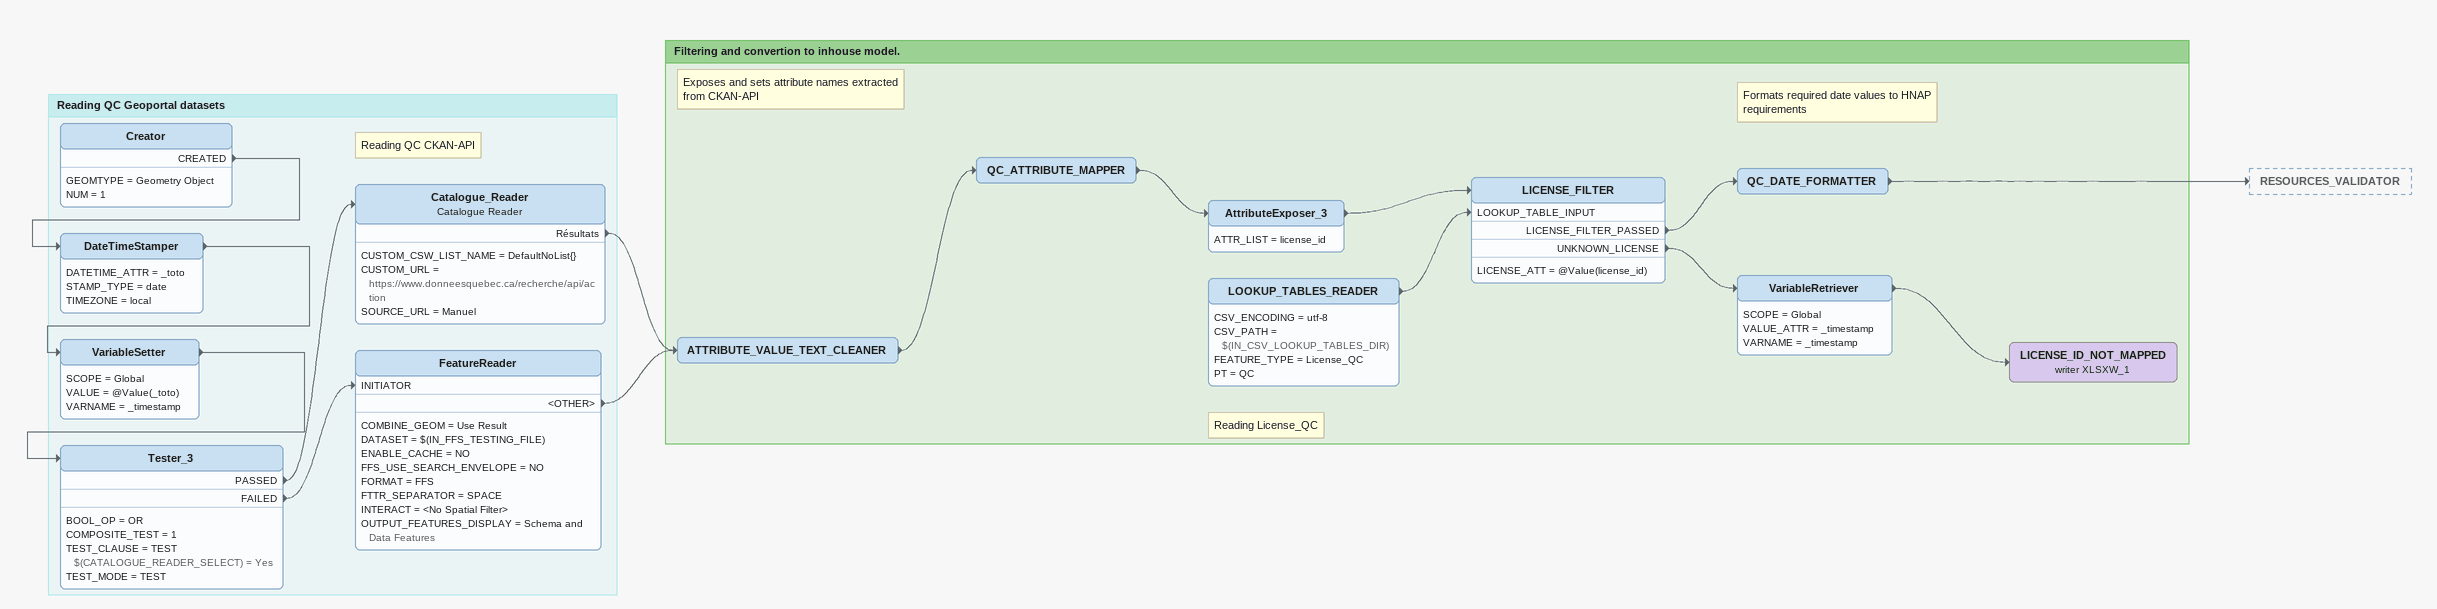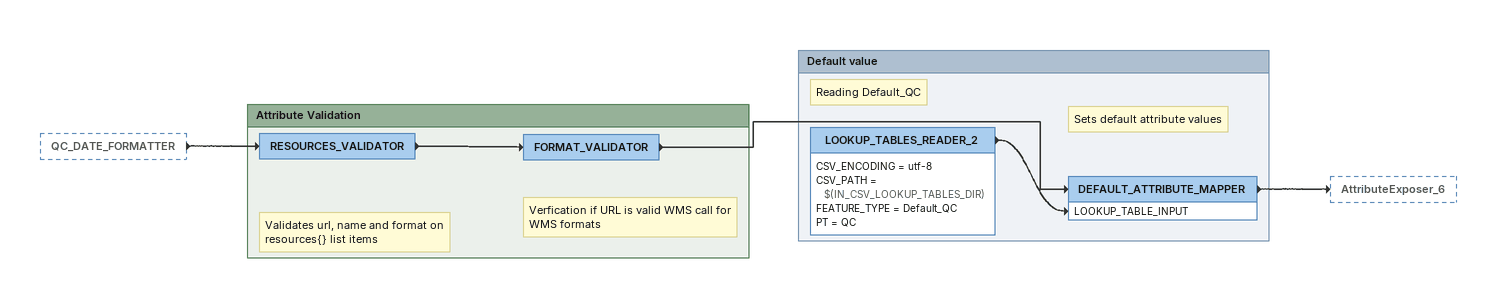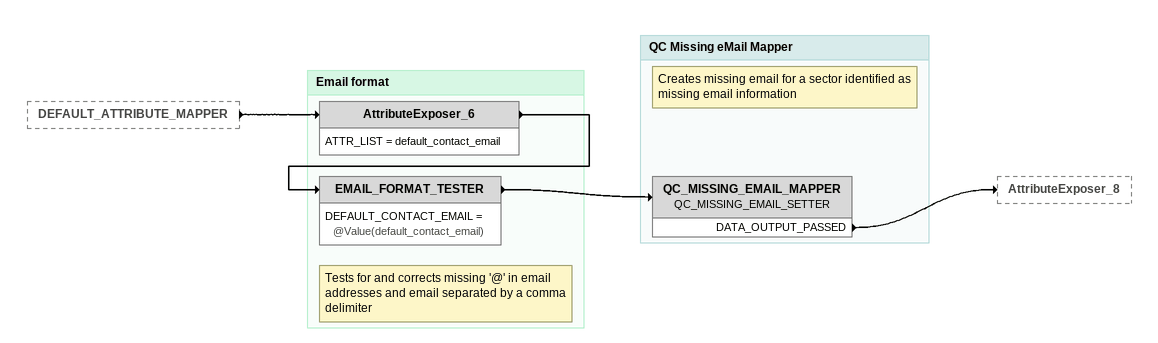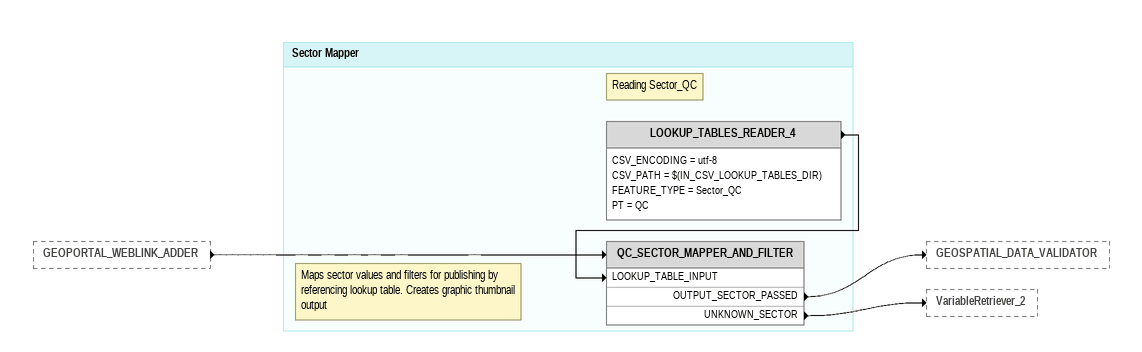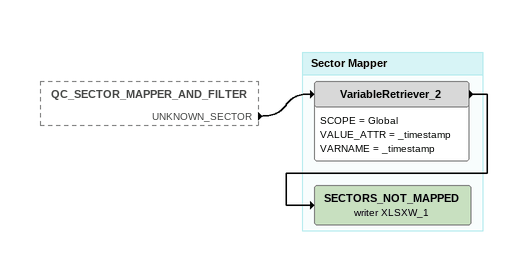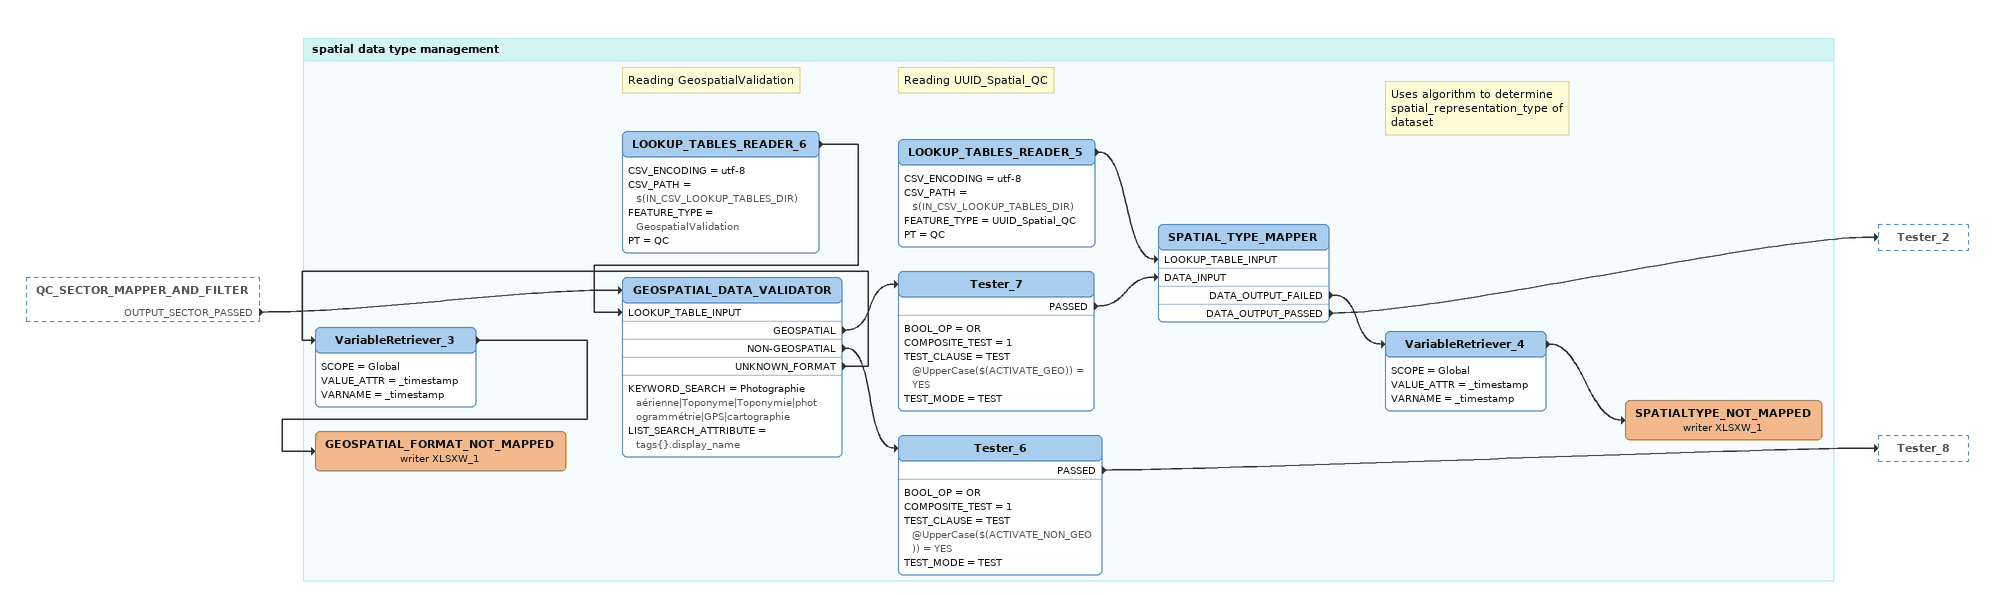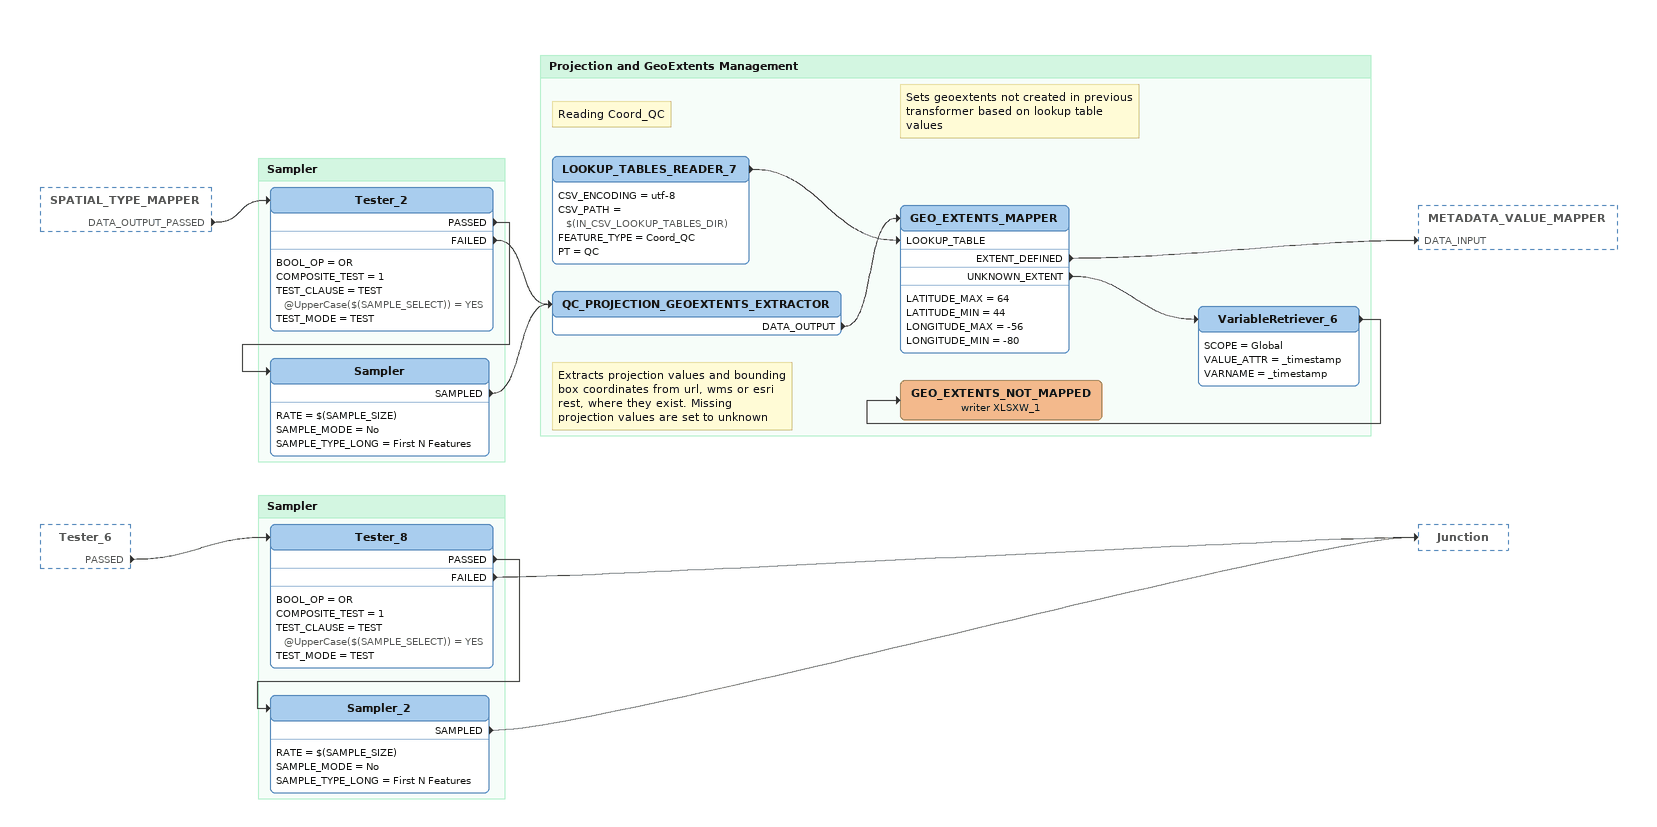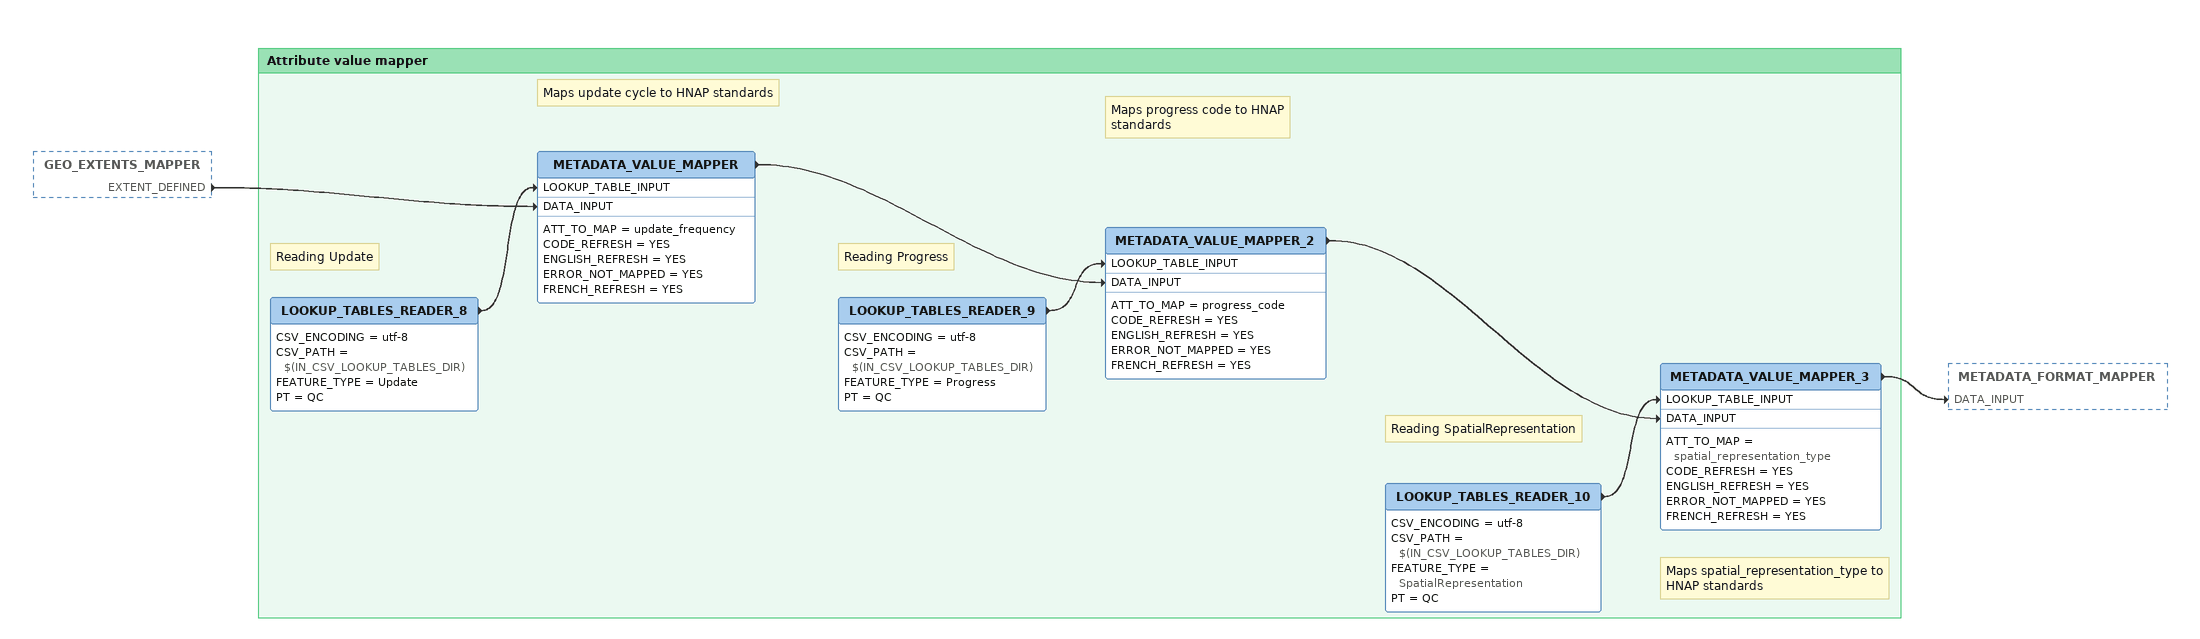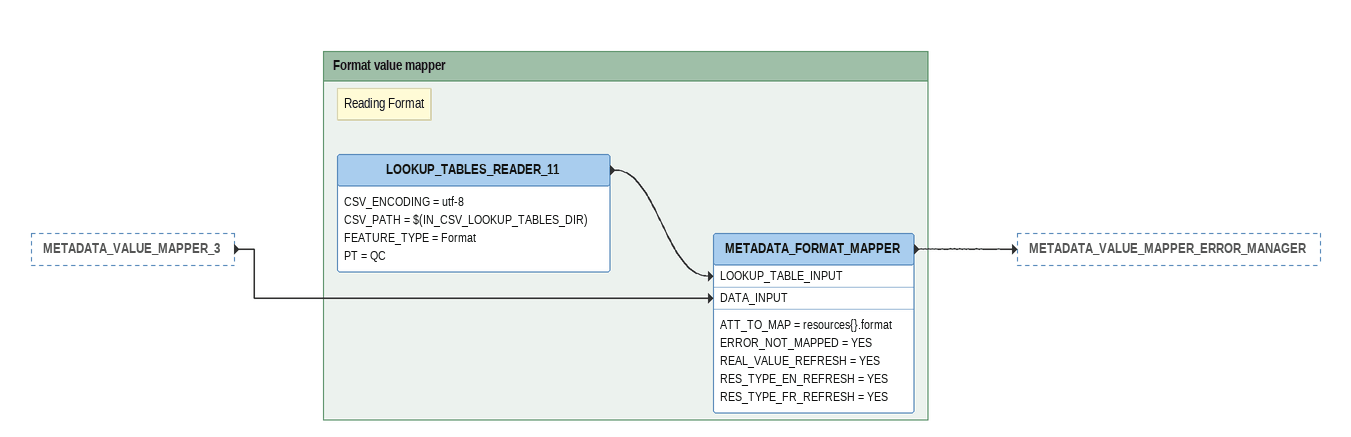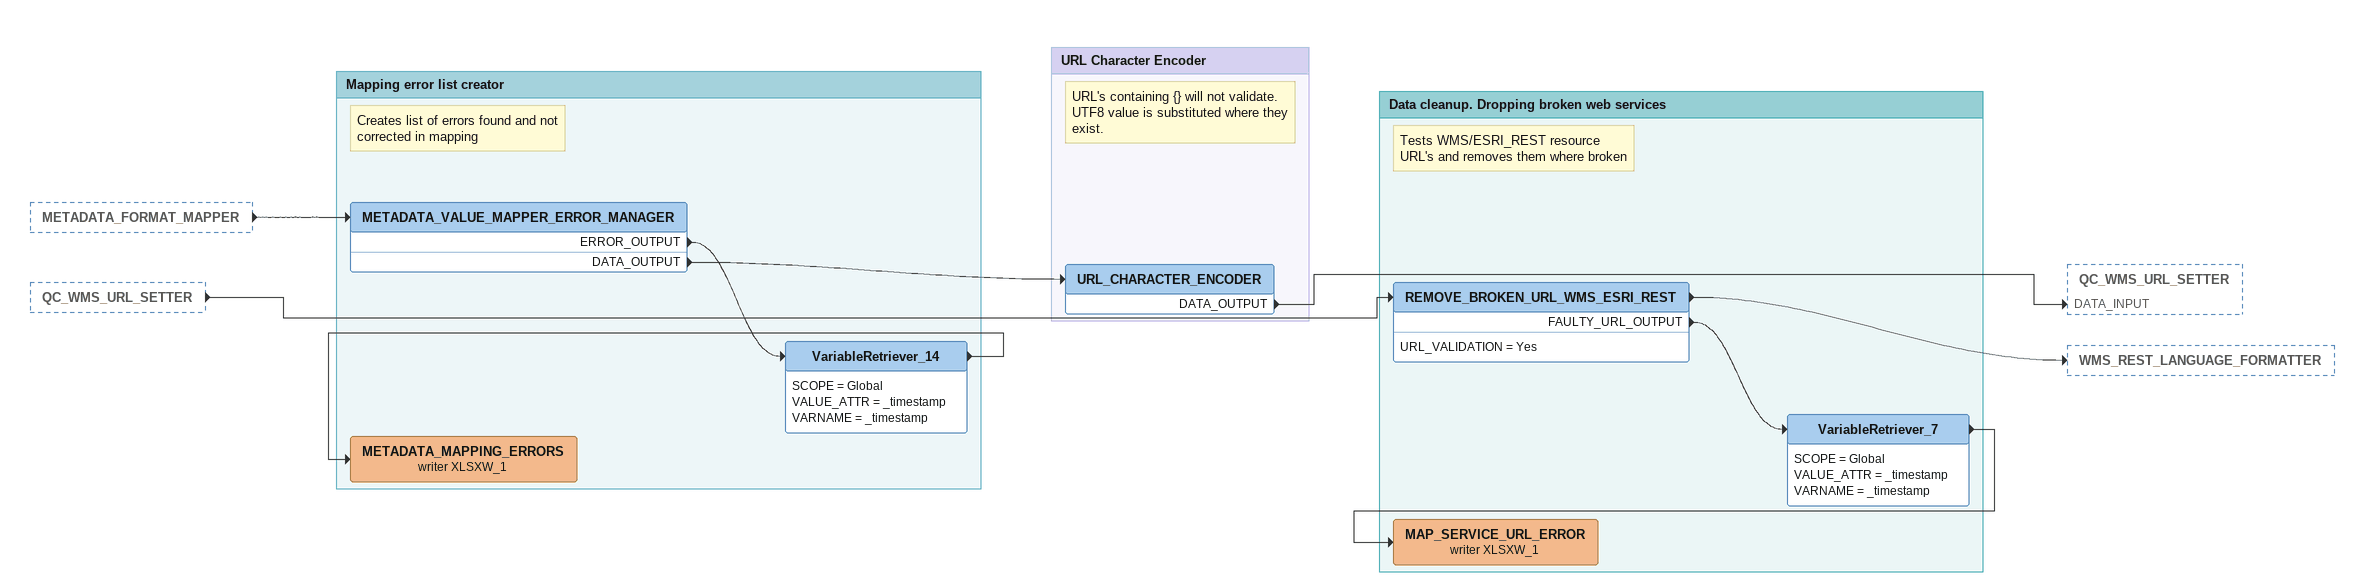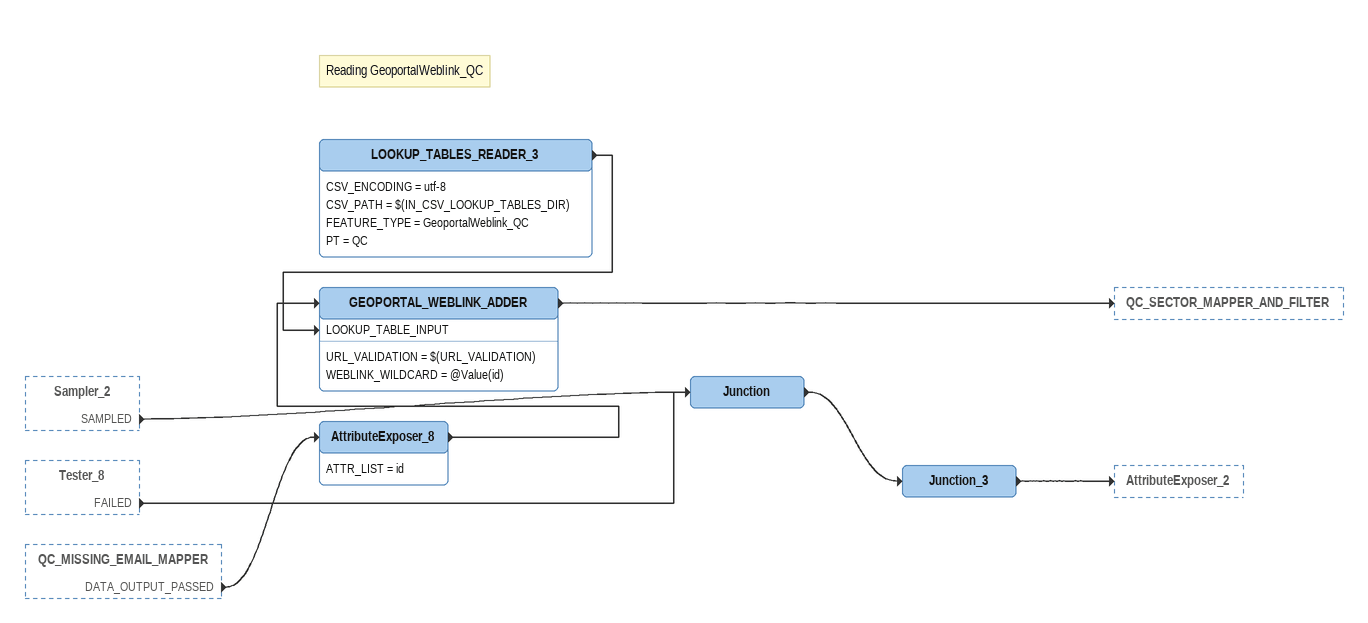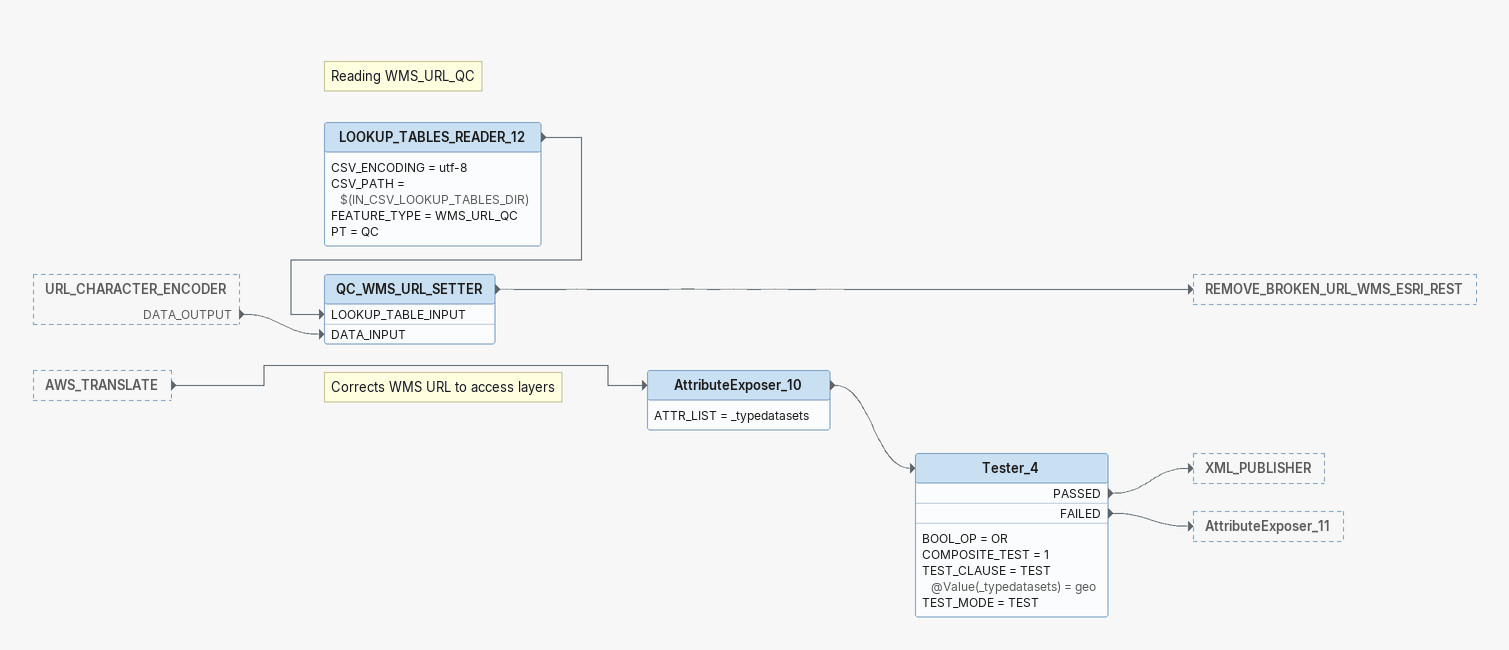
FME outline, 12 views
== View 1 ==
Bookmark: Reading QC Geoportal datasets
Creator
    GEOMTYPE = Geometry Object
    NUM = 1
    CREATED -> DateTimeStamper
DateTimeStamper
    DATETIME_ATTR = _toto
    STAMP_TYPE = date
    TIMEZONE = local
    -> VariableSetter
VariableSetter
    SCOPE = Global
    VALUE = @Value(_toto)
    VARNAME = _timestamp
    -> Tester_3
Tester_3
    BOOL_OP = OR
    COMPOSITE_TEST = 1
    TEST_CLAUSE = TEST $(CATALOGUE_READER_SELECT) = Yes
    TEST_MODE = TEST
    PASSED -> Catalogue_Reader
    FAILED -> FeatureReader [INITIATOR]
Note: Reading QC CKAN-API
Catalogue_Reader: Catalogue Reader
    CUSTOM_CSW_LIST_NAME = DefaultNoList{}
    CUSTOM_URL = https://www.donneesquebec.ca/recherche/api/action
    SOURCE_URL = Manuel
    Résultats -> ATTRIBUTE_VALUE_TEXT_CLEANER
FeatureReader
    COMBINE_GEOM = Use Result
    DATASET = $(IN_FFS_TESTING_FILE)
    ENABLE_CACHE = NO
    FFS_USE_SEARCH_ENVELOPE = NO
    FORMAT = FFS
    FTTR_SEPARATOR = SPACE
    INTERACT = <No Spatial Filter>
    OUTPUT_FEATURES_DISPLAY = Schema and Data Features
    <OTHER> -> ATTRIBUTE_VALUE_TEXT_CLEANER

Bookmark: Filtering and convertion to inhouse model.
ATTRIBUTE_VALUE_TEXT_CLEANER
    -> QC_ATTRIBUTE_MAPPER
Note: Exposes and sets attribute names extracted from CKAN-API
QC_ATTRIBUTE_MAPPER
    -> AttributeExposer_3
AttributeExposer_3
    ATTR_LIST = license_id
    -> LICENSE_FILTER
Note: Reading License_QC
LOOKUP_TABLES_READER
    CSV_ENCODING = utf-8
    CSV_PATH = $(IN_CSV_LOOKUP_TABLES_DIR)
    FEATURE_TYPE = License_QC
    PT = QC
    -> LICENSE_FILTER [LOOKUP_TABLE_INPUT]
LICENSE_FILTER
    LICENSE_ATT = @Value(license_id)
    LICENSE_FILTER_PASSED -> QC_DATE_FORMATTER
    UNKNOWN_LICENSE -> VariableRetriever
Note: Formats required date values to HNAP requirements
QC_DATE_FORMATTER
    -> RESOURCES_VALIDATOR
VariableRetriever
    SCOPE = Global
    VALUE_ATTR = _timestamp
    VARNAME = _timestamp
    -> LICENSE_ID_NOT_MAPPED (writer XLSXW_1)
LICENSE_ID_NOT_MAPPED (writer XLSXW_1)

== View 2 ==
QC_DATE_FORMATTER [outside]
    -> RESOURCES_VALIDATOR

Bookmark: Attribute Validation
Note: Validates url, name and format on resources{} list items
RESOURCES_VALIDATOR
    -> FORMAT_VALIDATOR
Note: Verfication if URL is valid WMS call for WMS formats
FORMAT_VALIDATOR
    -> DEFAULT_ATTRIBUTE_MAPPER

Bookmark: Default value
Note: Reading Default_QC
LOOKUP_TABLES_READER_2
    CSV_ENCODING = utf-8
    CSV_PATH = $(IN_CSV_LOOKUP_TABLES_DIR)
    FEATURE_TYPE = Default_QC
    PT = QC
    -> DEFAULT_ATTRIBUTE_MAPPER [LOOKUP_TABLE_INPUT]
Note: Sets default attribute values
DEFAULT_ATTRIBUTE_MAPPER
    -> AttributeExposer_6

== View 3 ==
DEFAULT_ATTRIBUTE_MAPPER [outside]
    -> AttributeExposer_6

Bookmark: Email format
AttributeExposer_6
    ATTR_LIST = default_contact_email
    -> EMAIL_FORMAT_TESTER
Note: Tests for and corrects missing '@' in email addresses and email separated by a comma delimiter
EMAIL_FORMAT_TESTER
    DEFAULT_CONTACT_EMAIL = @Value(default_contact_email)
    -> QC_MISSING_EMAIL_MAPPER

Bookmark: QC Missing eMail Mapper
Note: Creates missing email for a sector identified as missing email information
QC_MISSING_EMAIL_MAPPER: QC_MISSING_EMAIL_SETTER
    DATA_OUTPUT_PASSED -> AttributeExposer_8

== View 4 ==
GEOPORTAL_WEBLINK_ADDER [outside]
    -> QC_SECTOR_MAPPER_AND_FILTER

Bookmark: Sector Mapper
Note: Reading Sector_QC
LOOKUP_TABLES_READER_4
    CSV_ENCODING = utf-8
    CSV_PATH = $(IN_CSV_LOOKUP_TABLES_DIR)
    FEATURE_TYPE = Sector_QC
    PT = QC
    -> QC_SECTOR_MAPPER_AND_FILTER [LOOKUP_TABLE_INPUT]
Note: Maps sector values and filters for publishing by referencing lookup table. Creates graphic thumbnail output
QC_SECTOR_MAPPER_AND_FILTER
    OUTPUT_SECTOR_PASSED -> GEOSPATIAL_DATA_VALIDATOR
    UNKNOWN_SECTOR -> VariableRetriever_2

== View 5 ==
QC_SECTOR_MAPPER_AND_FILTER [outside]
    UNKNOWN_SECTOR -> VariableRetriever_2

Bookmark: Sector Mapper
VariableRetriever_2
    SCOPE = Global
    VALUE_ATTR = _timestamp
    VARNAME = _timestamp
    -> SECTORS_NOT_MAPPED (writer XLSXW_1)
SECTORS_NOT_MAPPED (writer XLSXW_1)

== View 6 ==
QC_SECTOR_MAPPER_AND_FILTER [outside]
    OUTPUT_SECTOR_PASSED -> GEOSPATIAL_DATA_VALIDATOR

Bookmark: spatial data type management
Note: Reading GeospatialValidation
LOOKUP_TABLES_READER_6
    CSV_ENCODING = utf-8
    CSV_PATH = $(IN_CSV_LOOKUP_TABLES_DIR)
    FEATURE_TYPE = GeospatialValidation
    PT = QC
    -> GEOSPATIAL_DATA_VALIDATOR [LOOKUP_TABLE_INPUT]
GEOSPATIAL_DATA_VALIDATOR
    KEYWORD_SEARCH = Photographie aérienne|Toponyme|Toponymie|photogrammétrie|GPS|cartographie
    LIST_SEARCH_ATTRIBUTE = tags{}.display_name
    GEOSPATIAL -> Tester_7
    NON-GEOSPATIAL -> Tester_6
    UNKNOWN_FORMAT -> VariableRetriever_3
Tester_7
    BOOL_OP = OR
    COMPOSITE_TEST = 1
    TEST_CLAUSE = TEST @UpperCase($(ACTIVATE_GEO)) = YES
    TEST_MODE = TEST
    PASSED -> SPATIAL_TYPE_MAPPER [DATA_INPUT]
VariableRetriever_3
    SCOPE = Global
    VALUE_ATTR = _timestamp
    VARNAME = _timestamp
    -> GEOSPATIAL_FORMAT_NOT_MAPPED (writer XLSXW_1)
GEOSPATIAL_FORMAT_NOT_MAPPED (writer XLSXW_1)
Tester_6
    BOOL_OP = OR
    COMPOSITE_TEST = 1
    TEST_CLAUSE = TEST @UpperCase($(ACTIVATE_NON_GEO)) = YES
    TEST_MODE = TEST
    PASSED -> Tester_8
Note: Reading UUID_Spatial_QC
LOOKUP_TABLES_READER_5
    CSV_ENCODING = utf-8
    CSV_PATH = $(IN_CSV_LOOKUP_TABLES_DIR)
    FEATURE_TYPE = UUID_Spatial_QC
    PT = QC
    -> SPATIAL_TYPE_MAPPER [LOOKUP_TABLE_INPUT]
Note: Uses algorithm to determine spatial_representation_type of dataset
SPATIAL_TYPE_MAPPER
    DATA_OUTPUT_FAILED -> VariableRetriever_4
    DATA_OUTPUT_PASSED -> Tester_2
VariableRetriever_4
    SCOPE = Global
    VALUE_ATTR = _timestamp
    VARNAME = _timestamp
    -> SPATIALTYPE_NOT_MAPPED (writer XLSXW_1)
SPATIALTYPE_NOT_MAPPED (writer XLSXW_1)

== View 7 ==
SPATIAL_TYPE_MAPPER [outside]
    DATA_OUTPUT_PASSED -> Tester_2
Tester_6 [outside]
    PASSED -> Tester_8

Bookmark: Sampler
Tester_8
    BOOL_OP = OR
    COMPOSITE_TEST = 1
    TEST_CLAUSE = TEST @UpperCase($(SAMPLE_SELECT)) = YES
    TEST_MODE = TEST
    PASSED -> Sampler_2
    FAILED -> Junction
Sampler_2
    RATE = $(SAMPLE_SIZE)
    SAMPLE_MODE = No
    SAMPLE_TYPE_LONG = First N Features
    SAMPLED -> Junction

Bookmark: Sampler
Tester_2
    BOOL_OP = OR
    COMPOSITE_TEST = 1
    TEST_CLAUSE = TEST @UpperCase($(SAMPLE_SELECT)) = YES
    TEST_MODE = TEST
    PASSED -> Sampler
    FAILED -> QC_PROJECTION_GEOEXTENTS_EXTRACTOR
Sampler
    RATE = $(SAMPLE_SIZE)
    SAMPLE_MODE = No
    SAMPLE_TYPE_LONG = First N Features
    SAMPLED -> QC_PROJECTION_GEOEXTENTS_EXTRACTOR

Bookmark: Projection and GeoExtents Management
Note: Extracts projection values and bounding box coordinates from url, wms or esri rest, where they exist. Missing projection values are set to unknown
QC_PROJECTION_GEOEXTENTS_EXTRACTOR
    DATA_OUTPUT -> GEO_EXTENTS_MAPPER
Note: Reading Coord_QC
LOOKUP_TABLES_READER_7
    CSV_ENCODING = utf-8
    CSV_PATH = $(IN_CSV_LOOKUP_TABLES_DIR)
    FEATURE_TYPE = Coord_QC
    PT = QC
    -> GEO_EXTENTS_MAPPER [LOOKUP_TABLE]
Note: Sets geoextents not created in previous transformer based on lookup table values
GEO_EXTENTS_MAPPER
    LATITUDE_MAX = 64
    LATITUDE_MIN = 44
    LONGITUDE_MAX = -56
    LONGITUDE_MIN = -80
    EXTENT_DEFINED -> METADATA_VALUE_MAPPER [DATA_INPUT]
    UNKNOWN_EXTENT -> VariableRetriever_6
VariableRetriever_6
    SCOPE = Global
    VALUE_ATTR = _timestamp
    VARNAME = _timestamp
    -> GEO_EXTENTS_NOT_MAPPED (writer XLSXW_1)
GEO_EXTENTS_NOT_MAPPED (writer XLSXW_1)

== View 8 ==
GEO_EXTENTS_MAPPER [outside]
    EXTENT_DEFINED -> METADATA_VALUE_MAPPER [DATA_INPUT]

Bookmark: Attribute value mapper
Note: Reading Update
LOOKUP_TABLES_READER_8
    CSV_ENCODING = utf-8
    CSV_PATH = $(IN_CSV_LOOKUP_TABLES_DIR)
    FEATURE_TYPE = Update
    PT = QC
    -> METADATA_VALUE_MAPPER [LOOKUP_TABLE_INPUT]
Note: Maps update cycle to HNAP standards
METADATA_VALUE_MAPPER
    ATT_TO_MAP = update_frequency
    CODE_REFRESH = YES
    ENGLISH_REFRESH = YES
    ERROR_NOT_MAPPED = YES
    FRENCH_REFRESH = YES
    -> METADATA_VALUE_MAPPER_2 [DATA_INPUT]
Note: Reading Progress
LOOKUP_TABLES_READER_9
    CSV_ENCODING = utf-8
    CSV_PATH = $(IN_CSV_LOOKUP_TABLES_DIR)
    FEATURE_TYPE = Progress
    PT = QC
    -> METADATA_VALUE_MAPPER_2 [LOOKUP_TABLE_INPUT]
Note: Maps progress code to HNAP standards
METADATA_VALUE_MAPPER_2
    ATT_TO_MAP = progress_code
    CODE_REFRESH = YES
    ENGLISH_REFRESH = YES
    ERROR_NOT_MAPPED = YES
    FRENCH_REFRESH = YES
    -> METADATA_VALUE_MAPPER_3 [DATA_INPUT]
Note: Reading SpatialRepresentation
LOOKUP_TABLES_READER_10
    CSV_ENCODING = utf-8
    CSV_PATH = $(IN_CSV_LOOKUP_TABLES_DIR)
    FEATURE_TYPE = SpatialRepresentation
    PT = QC
    -> METADATA_VALUE_MAPPER_3 [LOOKUP_TABLE_INPUT]
Note: Maps spatial_representation_type to HNAP standards
METADATA_VALUE_MAPPER_3
    ATT_TO_MAP = spatial_representation_type
    CODE_REFRESH = YES
    ENGLISH_REFRESH = YES
    ERROR_NOT_MAPPED = YES
    FRENCH_REFRESH = YES
    -> METADATA_FORMAT_MAPPER [DATA_INPUT]

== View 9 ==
METADATA_VALUE_MAPPER_3 [outside]
    -> METADATA_FORMAT_MAPPER [DATA_INPUT]

Bookmark: Format value mapper
Note: Reading Format
LOOKUP_TABLES_READER_11
    CSV_ENCODING = utf-8
    CSV_PATH = $(IN_CSV_LOOKUP_TABLES_DIR)
    FEATURE_TYPE = Format
    PT = QC
    -> METADATA_FORMAT_MAPPER [LOOKUP_TABLE_INPUT]
METADATA_FORMAT_MAPPER
    ATT_TO_MAP = resources{}.format
    ERROR_NOT_MAPPED = YES
    REAL_VALUE_REFRESH = YES
    RES_TYPE_EN_REFRESH = YES
    RES_TYPE_FR_REFRESH = YES
    -> METADATA_VALUE_MAPPER_ERROR_MANAGER

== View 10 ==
METADATA_FORMAT_MAPPER [outside]
    -> METADATA_VALUE_MAPPER_ERROR_MANAGER
QC_WMS_URL_SETTER [outside]
    -> REMOVE_BROKEN_URL_WMS_ESRI_REST

Bookmark: Mapping error list creator
Note: Creates list of errors found and not corrected in mapping
METADATA_VALUE_MAPPER_ERROR_MANAGER
    ERROR_OUTPUT -> VariableRetriever_14
    DATA_OUTPUT -> URL_CHARACTER_ENCODER
VariableRetriever_14
    SCOPE = Global
    VALUE_ATTR = _timestamp
    VARNAME = _timestamp
    -> METADATA_MAPPING_ERRORS (writer XLSXW_1)
METADATA_MAPPING_ERRORS (writer XLSXW_1)

Bookmark: URL Character Encoder
Note: URL's containing {} will not validate. UTF8 value is substituted where they exist.
URL_CHARACTER_ENCODER
    DATA_OUTPUT -> QC_WMS_URL_SETTER [DATA_INPUT]

Bookmark: Data cleanup. Dropping broken web services
Note: Tests WMS/ESRI_REST resource URL's and removes them where broken
REMOVE_BROKEN_URL_WMS_ESRI_REST
    URL_VALIDATION = Yes
    -> WMS_REST_LANGUAGE_FORMATTER
    FAULTY_URL_OUTPUT -> VariableRetriever_7
VariableRetriever_7
    SCOPE = Global
    VALUE_ATTR = _timestamp
    VARNAME = _timestamp
    -> MAP_SERVICE_URL_ERROR (writer XLSXW_1)
MAP_SERVICE_URL_ERROR (writer XLSXW_1)

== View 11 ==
Sampler_2 [outside]
    SAMPLED -> Junction
Tester_8 [outside]
    FAILED -> Junction
QC_MISSING_EMAIL_MAPPER [outside]
    DATA_OUTPUT_PASSED -> AttributeExposer_8
AttributeExposer_8
    ATTR_LIST = id
    -> GEOPORTAL_WEBLINK_ADDER
Note: Reading GeoportalWeblink_QC
LOOKUP_TABLES_READER_3
    CSV_ENCODING = utf-8
    CSV_PATH = $(IN_CSV_LOOKUP_TABLES_DIR)
    FEATURE_TYPE = GeoportalWeblink_QC
    PT = QC
    -> GEOPORTAL_WEBLINK_ADDER [LOOKUP_TABLE_INPUT]
GEOPORTAL_WEBLINK_ADDER
    URL_VALIDATION = $(URL_VALIDATION)
    WEBLINK_WILDCARD = @Value(id)
    -> QC_SECTOR_MAPPER_AND_FILTER
Junction
    -> Junction_3
Junction_3
    -> AttributeExposer_2

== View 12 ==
URL_CHARACTER_ENCODER [outside]
    DATA_OUTPUT -> QC_WMS_URL_SETTER [DATA_INPUT]
AWS_TRANSLATE [outside]
    -> AttributeExposer_10
Note: Reading WMS_URL_QC
LOOKUP_TABLES_READER_12
    CSV_ENCODING = utf-8
    CSV_PATH = $(IN_CSV_LOOKUP_TABLES_DIR)
    FEATURE_TYPE = WMS_URL_QC
    PT = QC
    -> QC_WMS_URL_SETTER [LOOKUP_TABLE_INPUT]
Note: Corrects WMS URL to access layers
QC_WMS_URL_SETTER
    -> REMOVE_BROKEN_URL_WMS_ESRI_REST
AttributeExposer_10
    ATTR_LIST = _typedatasets
    -> Tester_4
Tester_4
    BOOL_OP = OR
    COMPOSITE_TEST = 1
    TEST_CLAUSE = TEST @Value(_typedatasets) = geo
    TEST_MODE = TEST
    PASSED -> XML_PUBLISHER
    FAILED -> AttributeExposer_11
